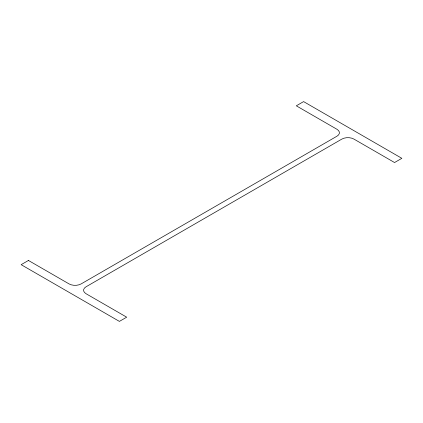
<?xml version="1.0" encoding="UTF-8"?>
<svg xmlns="http://www.w3.org/2000/svg" width="423" height="423" viewBox="0 0 423 423"><rect width="100%" height="100%" fill="white"/><g stroke="black" fill="none" stroke-linecap="round" stroke-linejoin="round"><path stroke-width="0.63" d="M28.447 260.462L21.15 264.676L119.397 321.395L126.694 317.187L86.065 293.726A8.513 4.912 0 0 1 86.065 286.778L341.884 139.082A8.513 4.912 0 0 1 353.919 139.082L394.553 162.538L401.85 158.324L303.603 101.605L296.306 105.813L336.935 129.274A8.513 4.912 0 0 1 336.935 136.222L81.116 283.918A8.513 4.912 0 0 1 69.081 283.918L28.447 260.462"/></g></svg>
